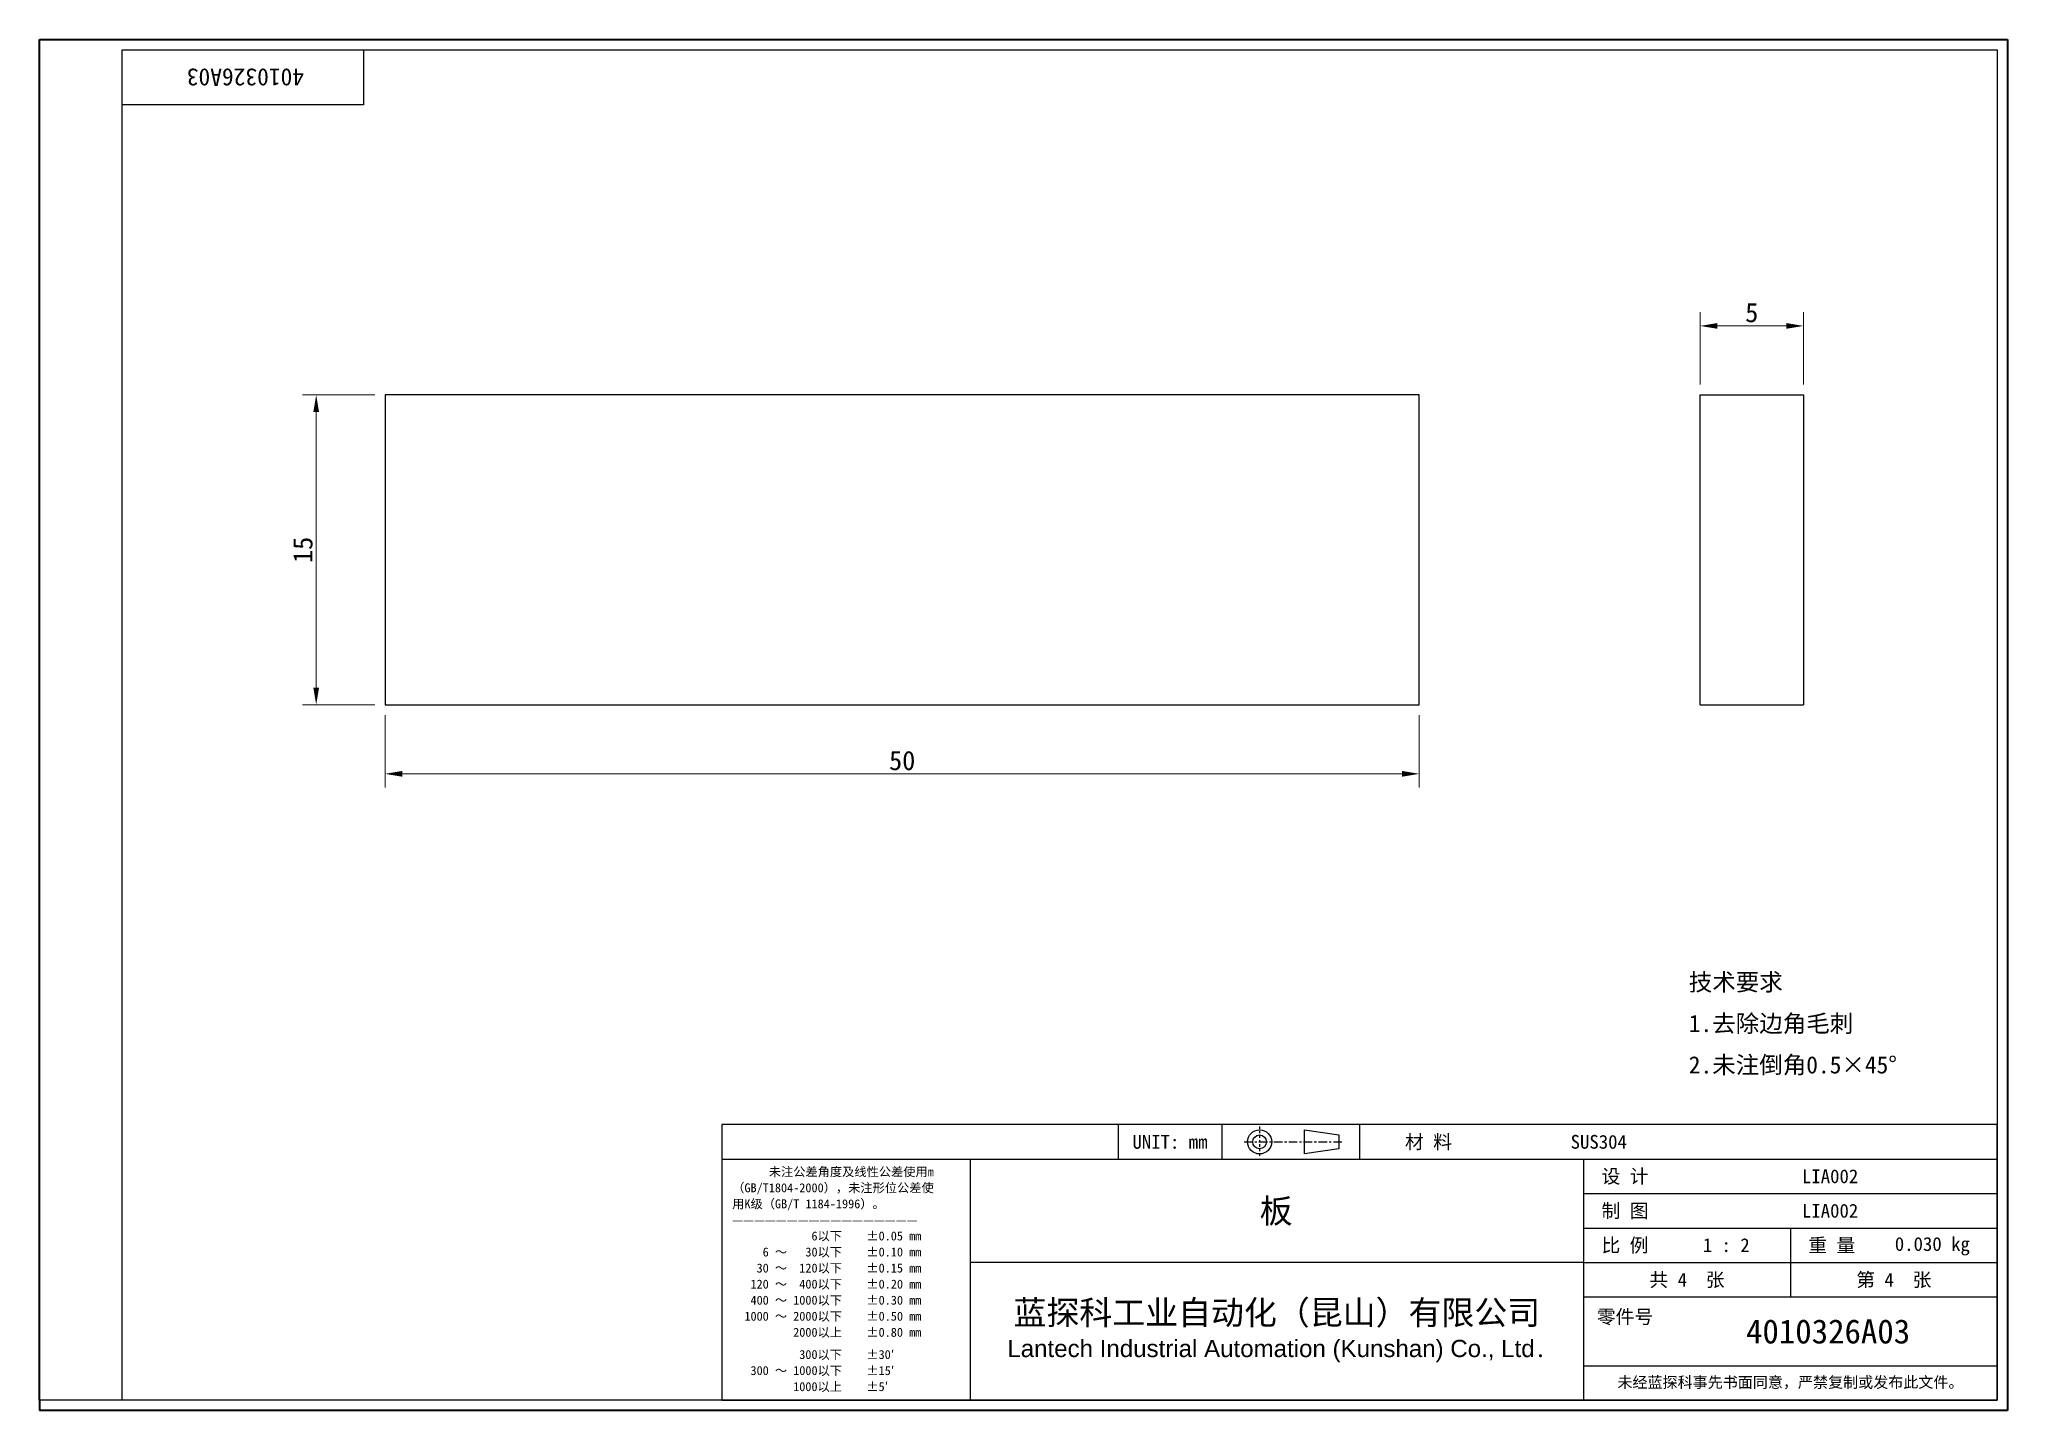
# Model space of a CAD drawing. Header units: millimetres. Extents: x 2 to 97.2, y 1.8 to 68.2.
import ezdxf
from ezdxf.enums import TextEntityAlignment as Align

# ---------------------------------------------------------------- set-up
doc = ezdxf.new("R2010")
doc.units = ezdxf.units.MM
doc.header["$LTSCALE"] = 0.333333
doc.linetypes.add('CHAIN', pattern=[0.3543, 0.2362, -0.0295, 0.0591, -0.0295])
for name, color, linetype, lineweight in [('1', 7, 'Continuous', 18), ('可见 (ISO)', 7, 'Continuous', 25), ('图框 (ISO)', 7, 'Continuous', 35), ('标题 (ISO)', 7, 'Continuous', 25)]:
    doc.layers.add(name, color=color, linetype=linetype, lineweight=lineweight)
doc.layers.add('尺寸 (ISO)', color=7, linetype='Continuous', lineweight=18, true_color=0x008000)
doc.layers.add('符号 (ISO)', color=7, linetype='Continuous', lineweight=18, true_color=0x008000)
doc.styles.add('文本样式164', font='SimSun.ttf')
doc.styles.add('文本样式165', font='SimSun.ttf')
doc.styles.add('文本样式74', font='SimSun.ttf')
doc.styles.add('最新国标', font='simfang.ttf')
doc.styles.add('注释文本 (ISO)', font='simfang.ttf')
doc.dimstyles.new('默认 (GB)', dxfattribs={"dimscale": 0.333333, "dimtxt": 2.8, "dimasz": 2.5, "dimexe": 2, "dimexo": 1.5, "dimgap": 0.5, "dimtad": 1, "dimtoh": 1, "dimdsep": 46, "dimtxsty": '最新国标', "dimcen": 0.09, "dimdle": 10, "dimclrd": 256, "dimclre": 256, "dimclrt": 256, "dimaunit": 1, "dimadec": 3, "dimazin": 2, "dimtfac": 0.535714, "dimtmove": 0, "dimatfit": 3, "dimfxl": 0, "dimtolj": 1, "dimtzin": 0, "dimlwd": -1, "dimlwe": -1, "dimarcsym": 0})

# ---------------------------------------------------------------- blocks, each defined once
blk = doc.blocks.new('图框 最新国标')
at = {"layer": '图框 (ISO)'}
for p, q in [((6, 7), (6, 204.5)), ((6, 204.5), (291.5, 204.5)), ((291.5, 204.5), (291.5, 5.5)), ((6, 7), (6, 5.5)), ((6, 7), (6, 5.5)), ((291.5, 5.5), (6, 5.5))]:
    blk.add_line(p, q, dxfattribs=at)
at = {"layer": '图框 (ISO)', "color": 7, "linetype": 'Continuous', "lineweight": 25}
for p, q in [((18, 203), (290, 203)), ((18, 7), (18, 203)), ((18, 203), (290, 203)), ((53, 203), (53, 195)), ((290, 203), (290, 7)), ((290, 203), (290, 7)), ((53, 195), (18, 195)), ((290, 7), (6, 7)), ((290, 7), (18, 7))]:
    blk.add_line(p, q, dxfattribs=at)
at = {"layer": '图框 (ISO)', "style": '文本样式74'}
blk.add_attdef('零件代号_001', (44.39, 200.25), '', height=2.5, rotation=180, dxfattribs=at)
blk = doc.blocks.new('标题栏 最新国标')
at = {"layer": '标题 (ISO)'}
for p, q in [((381.98, -183.84), (196.98, -183.84)), ((196.98, -183.84), (196.98, -223.84)), ((254.48, -183.84), (254.48, -188.84)), ((269.48, -183.84), (269.48, -188.84)), ((281.48, -188.09), (281.48, -184.59)), ((281.48, -184.59), (286.48, -185.34)), ((286.48, -185.34), (286.48, -187.34)), ((289.48, -183.84), (289.48, -188.84)), ((381.98, -223.84), (381.98, -183.84)), ((383.48, -183.84), (383.48, -225.34)), ((286.48, -187.34), (281.48, -188.09)), ((196.98, -188.84), (381.98, -188.84)), ((232.98, -188.84), (232.98, -223.84)), ((321.98, -188.84), (321.98, -223.84)), ((321.98, -193.84), (381.98, -193.84)), ((321.98, -198.84), (381.98, -198.84)), ((351.98, -198.84), (351.98, -208.84)), ((321.98, -203.84), (232.98, -203.84)), ((321.98, -203.84), (381.98, -203.84)), ((321.98, -208.84), (381.98, -208.84)), ((321.98, -218.84), (381.98, -218.84)), ((196.98, -223.84), (381.98, -223.84)), ((383.48, -225.34), (196.98, -225.34))]:
    blk.add_line(p, q, dxfattribs=at)
at = {"layer": '标题 (ISO)', "linetype": 'CHAIN', "ltscale": 5.000333}
blk.add_line((274.98, -184.09), (274.98, -188.59), dxfattribs=at)
at = {"layer": '标题 (ISO)', "linetype": 'CHAIN', "ltscale": 15.834605}
blk.add_line((272.73, -186.34), (286.98, -186.34), dxfattribs=at)
at = {"layer": '标题 (ISO)'}
for radius in [1.75, 1]:
    blk.add_circle((274.98, -186.34), radius, dxfattribs=at)
at = {"layer": '1', "style": '文本样式164'}
for s, p in [('UNIT: mm', (261.98, -186.34)), ('材 料', (299.48, -186.34)), ('设 计', (327.98, -191.34)), ('制 图', (327.98, -196.34)), ('比 例', (327.98, -201.34)), ('重 量', (357.98, -201.34)), ('共 4  张', (336.98, -206.34)), ('第 4  张', (366.98, -206.34))]:
    blk.add_text(s, height=2, dxfattribs=at).set_placement(p, align=Align.MIDDLE_CENTER)
at = {"layer": '标题 (ISO)', "char_height": 2, "style": '注释文本 (ISO)'}
for s, insert, attachment_point, line_spacing_factor in [('{\\fSimSun|b0|i0|c134|p2;\\H0.65x;      未注公差角度及线性公差使用m\\P（GB/T1804-2000），未注形位公差使\\P用K级（GB/T 1184-1996）。\\P—————————————————\\P             6以下    ±0.05 mm\\P     6 ～   30以下    ±0.10 mm\\P    30 ～  120以下    ±0.15 mm\\P   120 ～  400以下    ±0.20 mm\\P   400 ～ 1000以下    ±0.30 mm\\P  1000 ～ 2000以下    ±0.50 mm\\P          2000以上    ±0.80 mm\\P\\H0.38462x;\\P\\H2.6x;           300以下    ±30′\\P   300 ～ 1000以下    ±15′\\P          1000以上    ±5′}', (198.48, -206.34), 4, 1.075116), ('{\\fMicrosoft YaHei|b0|i0|c134|p34;\\H1.75x;蓝探科工业自动化（昆山）有限公司\\P\\fArial|b0|i0|c0|p34;\\H0.71429x;Lantech Industrial Automation (Kunshan) Co., Ltd\\fFangSong|b0|i0|c134|p49;.\\H1.15195x; }', (277.48, -213.84), 5, 0.978695)]:
    blk.add_mtext(s, dxfattribs=dict(at, insert=insert, attachment_point=attachment_point, line_spacing_factor=line_spacing_factor))
at = {"layer": '标题 (ISO)', "attachment_point": 5, "style": '注释文本 (ISO)'}
for s, insert, char_height in [('\\fFangSong|b0|i0;零件号', (327.98, -211.84), 2), ('\\fSimSun|b0|i0;{\\H1.6000;未经蓝探科事先书面同意，严禁复制或发布此文件。}', (351.98, -221.34), 1.6)]:
    blk.add_mtext(s, dxfattribs=dict(at, insert=insert, char_height=char_height))
at = {"layer": '标题 (ISO)'}
for tag, p, height, style in [('材料_001', (320.09, -187.33), 2, '注释文本 (ISO)'), ('设计人_001', (353.65, -192.33), 2, '注释文本 (ISO)'), ('库存编号_001', (274.99, -198.11), 3.5, '文本样式165'), ('设计人_001', (353.65, -197.33), 2, '注释文本 (ISO)'), ('视图比例_001', (339.26, -202.33), 2, '注释文本 (ISO)'), ('质量\\P3;_001', (367.12, -202.16), 2, '注释文本 (ISO)'), ('零件代号_001', (345.54, -215.59), 3.5, '文本样式165')]:
    blk.add_attdef(tag, p, '', height=height, dxfattribs=dict(at, style=style))
blk = doc.blocks.new('*D5')
at = {"layer": 'Defpoints', "color": 0, "transparency": 16777216}
for p in [(18.718, 35.971), (68.718, 35.971), (68.718, 32.638)]:
    blk.add_point(p, dxfattribs=at)
at = {"layer": '尺寸 (ISO)', "color": 116, "true_color": 0x00803f, "transparency": 16777216}
for p, q in [((18.718, 35.471), (18.718, 31.971)), ((68.718, 35.471), (68.718, 31.971)), ((19.551, 32.638), (67.885, 32.638))]:
    blk.add_line(p, q, dxfattribs=at)
for points in [[(19.551, 32.777), (19.551, 32.499), (18.718, 32.638)], [(67.885, 32.777), (67.885, 32.499), (68.718, 32.638)]]:
    blk.add_solid(points, dxfattribs=at)
at = {"layer": '尺寸 (ISO)', "transparency": 16777216, "insert": (43.718, 33.276), "char_height": 0.9333, "attachment_point": 5, "style": '最新国标'}
blk.add_mtext('\\A1;50', dxfattribs=at)
blk = doc.blocks.new('*D6')
at = {"layer": 'Defpoints', "color": 0, "transparency": 16777216}
for p in [(18.718, 50.971), (15.385, 35.971), (18.718, 35.971)]:
    blk.add_point(p, dxfattribs=at)
at = {"layer": '尺寸 (ISO)', "color": 116, "true_color": 0x00803f, "transparency": 16777216}
for p, q in [((18.218, 50.971), (14.718, 50.971)), ((15.385, 50.138), (15.385, 36.804)), ((18.218, 35.971), (14.718, 35.971))]:
    blk.add_line(p, q, dxfattribs=at)
for points in [[(15.246, 50.138), (15.524, 50.138), (15.385, 50.971)], [(15.246, 36.804), (15.524, 36.804), (15.385, 35.971)]]:
    blk.add_solid(points, dxfattribs=at)
at = {"layer": '尺寸 (ISO)', "transparency": 16777216, "insert": (14.746, 43.471), "char_height": 0.9333, "attachment_point": 5, "rotation": 90, "style": '最新国标'}
blk.add_mtext('\\A1;15', dxfattribs=at)
blk = doc.blocks.new('*D7')
at = {"layer": 'Defpoints', "color": 0, "transparency": 16777216}
for p in [(87.296, 54.304), (82.296, 50.971), (87.296, 50.971)]:
    blk.add_point(p, dxfattribs=at)
at = {"layer": '尺寸 (ISO)', "color": 116, "true_color": 0x00803f, "transparency": 16777216}
for p, q in [((82.296, 51.471), (82.296, 54.971)), ((83.13, 54.304), (86.463, 54.304)), ((87.296, 51.471), (87.296, 54.971))]:
    blk.add_line(p, q, dxfattribs=at)
for points in [[(83.13, 54.443), (83.13, 54.166), (82.296, 54.304)], [(86.463, 54.443), (86.463, 54.166), (87.296, 54.304)]]:
    blk.add_solid(points, dxfattribs=at)
at = {"layer": '尺寸 (ISO)', "transparency": 16777216, "insert": (84.796, 54.943), "char_height": 0.9333, "attachment_point": 5, "style": '最新国标'}
blk.add_mtext('\\A1;5', dxfattribs=at)

msp = doc.modelspace()

# ---------------------------------------------------------------- linework, layer by layer
at = {"layer": '可见 (ISO)'}
for p, q in [((18.718, 50.971), (18.718, 35.971)), ((68.718, 50.971), (18.718, 50.971)), ((68.718, 35.971), (68.718, 50.971)), ((82.296, 35.971), (82.296, 50.971)), ((82.296, 50.971), (87.296, 50.971)), ((87.296, 50.971), (87.296, 35.971)), ((18.718, 35.971), (68.718, 35.971)), ((82.296, 35.971), (87.296, 35.971))]:
    msp.add_line(p, q, dxfattribs=at)

# ---------------------------------------------------------------- block references
at = {"xscale": 0.3333333333333333, "yscale": 0.3333333333333333, "zscale": 0.3333333333333333}
msp.add_blockref('图框 最新国标', (0, 0), dxfattribs=at).add_auto_attribs({'零件代号_001': '4010326A03'})
ref = msp.add_blockref('标题栏 最新国标', (-30.661, 76.948), dxfattribs=dict(xscale=0.3333333333333333, yscale=0.3333333333333333, zscale=0.3333333333333333))
ref.add_attrib('零件代号_001', '4010326A03', (84.518, 5.083), dxfattribs={"layer": '标题 (ISO)', "height": 1.1667, "style": '文本样式165'})
ref.add_attrib('库存编号_001', '板', (61.002, 10.91), dxfattribs={"layer": '标题 (ISO)', "height": 1.167, "style": '文本样式165'})
ref.add_attrib('质量\\P3;_001', '0.030 kg', (91.712, 9.561), dxfattribs={"layer": '标题 (ISO)', "height": 0.6667, "style": '注释文本 (ISO)'})
ref.add_attrib('视图比例_001', '1 : 2', (82.427, 9.506), dxfattribs={"layer": '标题 (ISO)', "height": 0.6667, "style": '注释文本 (ISO)'})
ref.add_attrib('设计人_001', 'LIA002', (87.223, 12.837), dxfattribs={"layer": '标题 (ISO)', "height": 0.6667, "style": '注释文本 (ISO)'})
ref.add_attrib('设计人_001', 'LIA002', (87.223, 11.17), dxfattribs={"layer": '标题 (ISO)', "height": 0.6667, "style": '注释文本 (ISO)'})
ref.add_attrib('材料_001', 'SUS304', (76.037, 14.504), dxfattribs={"layer": '标题 (ISO)', "height": 0.6667, "style": '注释文本 (ISO)'})

# ---------------------------------------------------------------- texts
at = {"layer": '符号 (ISO)', "insert": (81.749, 20.513), "char_height": 0.83333, "width": 11.85185, "attachment_point": 4, "line_spacing_factor": 1.441304, "style": '注释文本 (ISO)'}
msp.add_mtext('\\fFangSong|b0|i0;{\\H0.8333;技术要求\\P}\\fFangSong|b0|i0;{\\H0.8333;1.去除边角毛刺\\P}\\fFangSong|b0|i0;{\\H0.8333;2.未注倒角0.5×45°}', dxfattribs=at)

# ---------------------------------------------------------------- dimensions: what is measured, and where the dimension line sits
at = {"layer": '尺寸 (ISO)', "color": 116, "true_color": 0x00803f}
dim = msp.add_linear_dim(base=(87.296, 54.304), p1=(82.296, 50.971), p2=(87.296, 50.971), dimstyle='默认 (GB)', override={"dimgap": 0.5, "dimtoh": 0, "dimdec": 2, "dimtol": 0, "dimlim": 0, "dimtp": 0, "dimtm": 0, "dimtdec": 2, "dimtofl": 0, "dimatfit": 1}, dxfattribs=at)
dim.commit()
dim.dimension.update_dxf_attribs({"geometry": '*D7', "text_midpoint": (84.796, 54.304), "dimtype": 160})
for base, p1, p2, angle, picture, middle in [((15.385, 35.971), (18.718, 50.971), (18.718, 35.971), 90, '*D6', (15.385, 43.471)), ((68.718, 32.638), (18.718, 35.971), (68.718, 35.971), 180, '*D5', (43.718, 32.638))]:
    dim = msp.add_linear_dim(base=base, p1=p1, p2=p2, angle=angle, dimstyle='默认 (GB)', override={"dimgap": 0.5, "dimtoh": 0, "dimdec": 2, "dimtol": 0, "dimlim": 0, "dimtp": 0, "dimtm": 0, "dimtdec": 2, "dimtofl": 0, "dimatfit": 1}, dxfattribs=at)
    dim.commit()
    dim.dimension.update_dxf_attribs({"geometry": picture, "text_midpoint": middle, "dimtype": 160})

doc.saveas('drawing.dxf')
